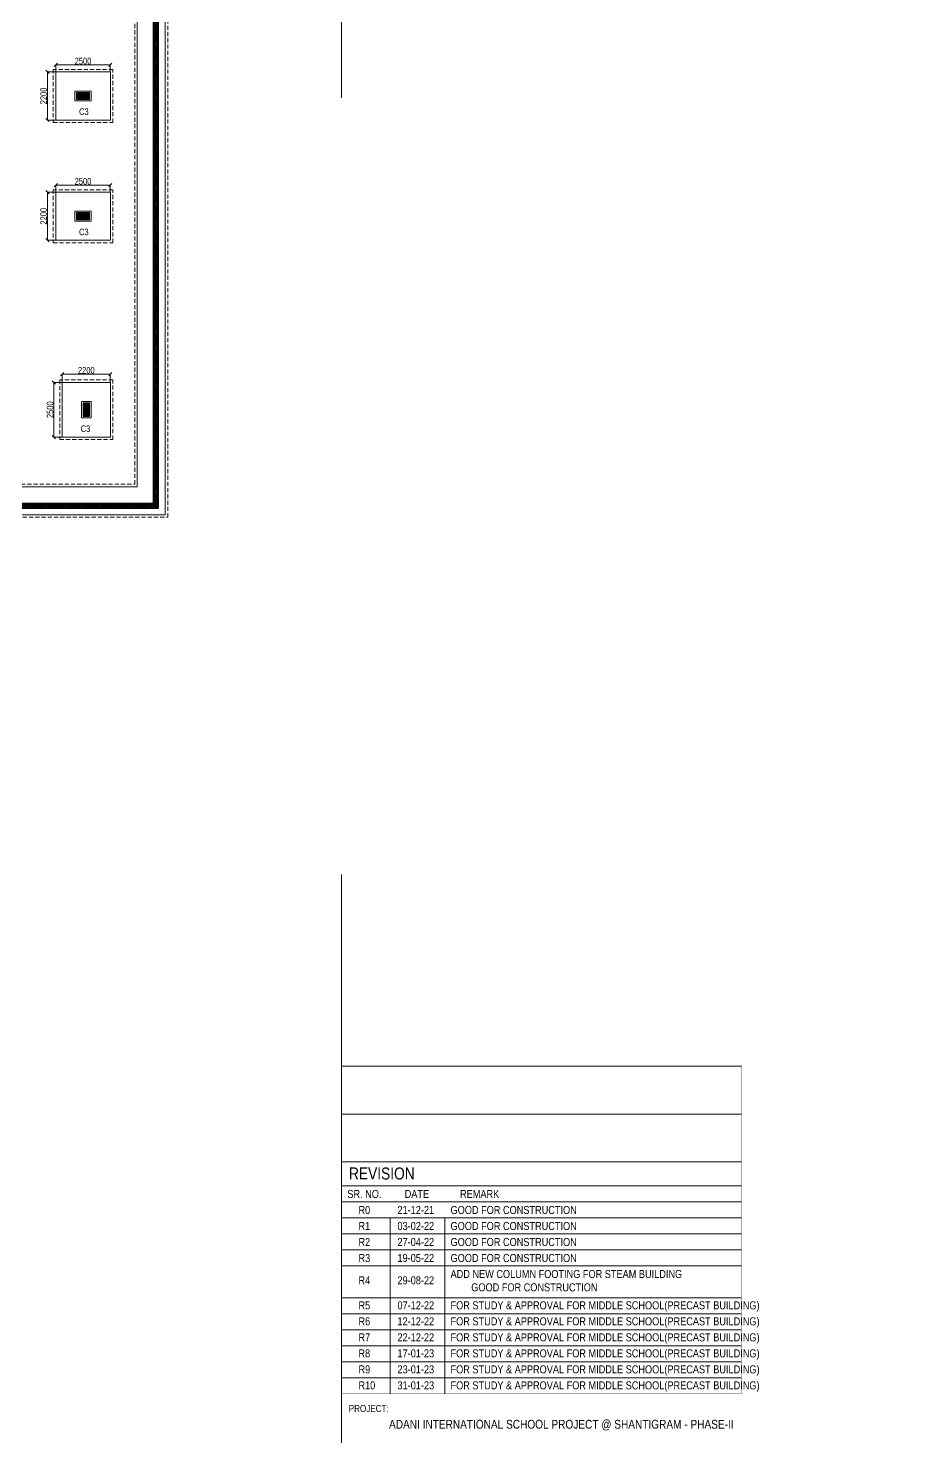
# Model space of a CAD drawing. Header units: millimetres. Extents: x 1112055 to 3390982, y -148532 to 766891.
# Drawn here: x 2925099 to 2964896, y 257441 to 321869 of the extents above; entities that cross this region are included whole.
import ezdxf

# ---------------------------------------------------------------- set-up
doc = ezdxf.new("R2010")
doc.units = ezdxf.units.MM
doc.header["$PDMODE"] = 35
doc.header["$PDSIZE"] = -25
doc.linetypes.add('Hidden', pattern=[9.525, 6.35, -3.175])
for name, color, linetype, lineweight in [('B COL. NO.', 3, 'Continuous', 20), ('B FINAL COLUMN', 1, 'Continuous', 30), ('B FOOTING', 49, 'Continuous', 20), ('B FOOTING DIM', 234, 'Continuous', 9), ('B HATCH', 250, 'Continuous', 0), ('B P.C.C', 251, 'Continuous', 0), ('B TITLE BLOCK', 250, 'Continuous', 0), ('tb text', 7, 'Continuous', 13)]:
    doc.layers.add(name, color=color, linetype=linetype, lineweight=lineweight)
doc.layers.add('B Pedestal', color=7, linetype='Continuous', lineweight=9, true_color=0x5c8948)
doc.layers.add('B-COL HT', color=7, linetype='Continuous', lineweight=0, true_color=0x4e4f45)
doc.layers.add('FORMAT TEXT', color=7, linetype='Continuous')
doc.styles.add('SWINC', font='swissc.ttf')
doc.dimstyles.new('BHOOMI', dxfattribs={"dimtxt": 230, "dimasz": 150, "dimexe": 10, "dimexo": 0, "dimgap": 25, "dimtad": 1, "dimdec": 0, "dimzin": 0, "dimdsep": 46, "dimtxsty": 'SWINC', "dimblk": 'OBLIQUE', "dimcen": 0.09, "dimclrd": 250, "dimclre": 250, "dimclrt": 256, "dimaunit": 1, "dimadec": 3, "dimazin": 0, "dimtfac": 1, "dimtdec": 0, "dimtofl": 0, "dimtmove": 1, "dimatfit": 3, "dimfxl": 100, "dimtolj": 1, "dimtzin": 0, "dimlwd": 9, "dimlwe": 5, "dimarcsym": 0})

# ---------------------------------------------------------------- blocks, each defined once
blk = doc.blocks.new('_Oblique')
at = {"color": 0, "linetype": 'ByBlock', "lineweight": -2}
blk.add_line((-0.5, -0.5), (0.5, 0.5), dxfattribs=at)
blk = doc.blocks.new('*D4920')
at = {"layer": 'B FOOTING DIM', "color": 250, "lineweight": 5, "ltscale": 0.5, "transparency": 16777216}
for p, q in [((2926359, 319868), (2925972, 319868)), ((2925982, 319868), (2925982, 317668)), ((2926359, 317668), (2925972, 317668))]:
    blk.add_line(p, q, dxfattribs=at)
at = {"layer": 'Defpoints', "color": 0, "transparency": 16777216}
for p in [(2926359, 319868), (2925982, 317668), (2926359, 317668)]:
    blk.add_point(p, dxfattribs=at)
at = {"layer": 'B FOOTING DIM', "color": 250, "lineweight": 5, "transparency": 16777216, "xscale": 150, "yscale": 150, "zscale": 150}
for p, rotation in [((2925982, 319868), 90), ((2925982, 317668), 270)]:
    blk.add_blockref('_Oblique', p, dxfattribs=dict(at, rotation=rotation))
at = {"layer": 'B FOOTING DIM', "transparency": 16777216, "insert": (2925807, 318768), "char_height": 300, "attachment_point": 5, "rotation": 90, "style": 'SWINC'}
blk.add_mtext('\\A1;2200', dxfattribs=at)
blk = doc.blocks.new('*D4921')
at = {"layer": 'B FOOTING DIM', "color": 250, "lineweight": 5, "ltscale": 0.5, "transparency": 16777216}
for p, q in [((2926359, 319868), (2926359, 320197)), ((2926359, 320187), (2928859, 320187)), ((2928859, 319868), (2928859, 320197))]:
    blk.add_line(p, q, dxfattribs=at)
at = {"layer": 'Defpoints', "color": 0, "transparency": 16777216}
for p in [(2926359, 319868), (2928859, 320187), (2928859, 319868)]:
    blk.add_point(p, dxfattribs=at)
at = {"layer": 'B FOOTING DIM', "color": 250, "lineweight": 5, "transparency": 16777216, "xscale": 150, "yscale": 150, "zscale": 150, "rotation": 180}
blk.add_blockref('_Oblique', (2926359, 320187), dxfattribs=at)
at = {"layer": 'B FOOTING DIM', "color": 250, "lineweight": 5, "transparency": 16777216, "xscale": 150, "yscale": 150, "zscale": 150}
blk.add_blockref('_Oblique', (2928859, 320187), dxfattribs=at)
at = {"layer": 'B FOOTING DIM', "transparency": 16777216, "insert": (2927609, 320362), "char_height": 300, "attachment_point": 5, "style": 'SWINC'}
blk.add_mtext('\\A1;2500', dxfattribs=at)
blk = doc.blocks.new('*D4922')
at = {"layer": 'B FOOTING DIM', "color": 250, "lineweight": 5, "ltscale": 0.5, "transparency": 16777216}
for p, q in [((2926359, 314367), (2925972, 314367)), ((2925982, 314367), (2925982, 312167)), ((2926359, 312167), (2925972, 312167))]:
    blk.add_line(p, q, dxfattribs=at)
at = {"layer": 'Defpoints', "color": 0, "transparency": 16777216}
for p in [(2926359, 314367), (2925982, 312167), (2926359, 312167)]:
    blk.add_point(p, dxfattribs=at)
at = {"layer": 'B FOOTING DIM', "color": 250, "lineweight": 5, "transparency": 16777216, "xscale": 150, "yscale": 150, "zscale": 150}
for p, rotation in [((2925982, 314367), 90), ((2925982, 312167), 270)]:
    blk.add_blockref('_Oblique', p, dxfattribs=dict(at, rotation=rotation))
at = {"layer": 'B FOOTING DIM', "transparency": 16777216, "insert": (2925807, 313267), "char_height": 300, "attachment_point": 5, "rotation": 90, "style": 'SWINC'}
blk.add_mtext('\\A1;2200', dxfattribs=at)
blk = doc.blocks.new('*D4923')
at = {"layer": 'B FOOTING DIM', "color": 250, "lineweight": 5, "ltscale": 0.5, "transparency": 16777216}
for p, q in [((2926359, 314367), (2926359, 314697)), ((2926359, 314687), (2928859, 314687)), ((2928859, 314367), (2928859, 314697))]:
    blk.add_line(p, q, dxfattribs=at)
at = {"layer": 'Defpoints', "color": 0, "transparency": 16777216}
for p in [(2928859, 314687), (2926359, 314367), (2928859, 314367)]:
    blk.add_point(p, dxfattribs=at)
at = {"layer": 'B FOOTING DIM', "color": 250, "lineweight": 5, "transparency": 16777216, "xscale": 150, "yscale": 150, "zscale": 150, "rotation": 180}
blk.add_blockref('_Oblique', (2926359, 314687), dxfattribs=at)
at = {"layer": 'B FOOTING DIM', "color": 250, "lineweight": 5, "transparency": 16777216, "xscale": 150, "yscale": 150, "zscale": 150}
blk.add_blockref('_Oblique', (2928859, 314687), dxfattribs=at)
at = {"layer": 'B FOOTING DIM', "transparency": 16777216, "insert": (2927609, 314862), "char_height": 300, "attachment_point": 5, "style": 'SWINC'}
blk.add_mtext('\\A1;2500', dxfattribs=at)
blk = doc.blocks.new('*D4924')
at = {"layer": 'B FOOTING DIM', "color": 250, "lineweight": 5, "ltscale": 0.5, "transparency": 16777216}
for p, q in [((2926659, 305667), (2926659, 306055)), ((2928859, 306045), (2926659, 306045)), ((2928859, 305667), (2928859, 306055))]:
    blk.add_line(p, q, dxfattribs=at)
at = {"layer": 'Defpoints', "color": 0, "transparency": 16777216}
for p in [(2926659, 306045), (2926659, 305667), (2928859, 305667)]:
    blk.add_point(p, dxfattribs=at)
at = {"layer": 'B FOOTING DIM', "color": 250, "lineweight": 5, "transparency": 16777216, "xscale": 150, "yscale": 150, "zscale": 150, "rotation": 180}
blk.add_blockref('_Oblique', (2926659, 306045), dxfattribs=at)
at = {"layer": 'B FOOTING DIM', "color": 250, "lineweight": 5, "transparency": 16777216, "xscale": 150, "yscale": 150, "zscale": 150}
blk.add_blockref('_Oblique', (2928859, 306045), dxfattribs=at)
at = {"layer": 'B FOOTING DIM', "transparency": 16777216, "insert": (2927759, 306220), "char_height": 300, "attachment_point": 5, "style": 'SWINC'}
blk.add_mtext('\\A1;2200', dxfattribs=at)
blk = doc.blocks.new('*D4925')
at = {"layer": 'B FOOTING DIM', "color": 250, "lineweight": 5, "ltscale": 0.5, "transparency": 16777216}
for p, q in [((2926659, 305667), (2926268, 305667)), ((2926278, 305667), (2926278, 303167)), ((2926659, 303167), (2926268, 303167))]:
    blk.add_line(p, q, dxfattribs=at)
at = {"layer": 'Defpoints', "color": 0, "transparency": 16777216}
for p in [(2926659, 305667), (2926278, 303167), (2926659, 303167)]:
    blk.add_point(p, dxfattribs=at)
at = {"layer": 'B FOOTING DIM', "color": 250, "lineweight": 5, "transparency": 16777216, "xscale": 150, "yscale": 150, "zscale": 150}
for p, rotation in [((2926278, 305667), 90), ((2926278, 303167), 270)]:
    blk.add_blockref('_Oblique', p, dxfattribs=dict(at, rotation=rotation))
at = {"layer": 'B FOOTING DIM', "transparency": 16777216, "insert": (2926103, 304417), "char_height": 300, "attachment_point": 5, "rotation": 90, "style": 'SWINC'}
blk.add_mtext('\\A1;2500', dxfattribs=at)

msp = doc.modelspace()

# ---------------------------------------------------------------- hatches: boundary and pattern name
at = {"layer": 'B HATCH', "lineweight": 0}
h = msp.add_hatch(dxfattribs=at)
h.set_pattern_fill('ANSI37', color=250, scale=20, style=0)
h.set_pattern_definition([(45, (1154208.626, -149308.41), (-44.9012806, 44.9012806), []), (135, (1154208.626, -149308.41), (-44.9012806, -44.9012806), [])])
h.paths.add_polyline_path([(2930839.2, 369281.5), (2930839.2, 372824.4), (2923664.2, 372698.5), (2923664.2, 369281.7)], flags=16)
h.paths.add_polyline_path([(2904975.2, 369828.2), (2909924.2, 369828.2), (2909924.2, 372457.1), (2904975.2, 372370.2)], flags=16)
h.paths.add_polyline_path([(2911814.2, 372490.5), (2912264.2, 372498.4), (2912264.2, 369281.2), (2911814.2, 369281.2)], flags=16)
h.paths.add_polyline_path([(2867749.2, 369013), (2867749.2, 260347.4), (2918209.2, 260347.4), (2918209.2, 300147.4), (2930839.2, 300147.4), (2930839.2, 369051.5), (2911800.8, 369052), (2911800.8, 366392.4), (2911584.2, 366392.4), (2911584.2, 372486.5), (2910154.2, 372461.4), (2910154.2, 366392.4), (2909924.2, 366392.4), (2909924.2, 369598.2), (2900473.2, 369598.2), (2900473.2, 369013)], flags=16)
h.paths.add_polyline_path([(2923438.8, 372694.5), (2923438.8, 369281.7), (2916009.2, 369281.9), (2916009.2, 372564.1)], flags=16)
h.paths.add_polyline_path([(2912494.2, 369282), (2912494.2, 372502.4), (2915779.2, 372560.1), (2915779.2, 369281.9)], flags=16)
h.paths.add_polyline_path([(2900243.2, 369243), (2867519.2, 369243), (2867519.2, 260117.4), (2918439.2, 260117.4), (2918439.2, 299917.4), (2931069.2, 299917.4), (2931069.2, 373058.5), (2904745.2, 372596.5), (2904745.2, 369828.2), (2900243.2, 369828.2)])
at = {"layer": 'B-COL HT', "lineweight": 0}
h = msp.add_hatch(color=250, dxfattribs=at)
h.dxf.hatch_style = 1
h.paths.add_polyline_path([(2927909.2, 318617.6), (2927909.2, 318917.6), (2927309.2, 318917.6), (2927309.2, 318617.6)])
h = msp.add_hatch(color=250, dxfattribs=at)
h.dxf.hatch_style = 1
h.paths.add_polyline_path([(2927909.2, 313117.4), (2927909.2, 313417.4), (2927309.2, 313417.4), (2927309.2, 313117.4)])
h = msp.add_hatch(color=250, dxfattribs=at)
h.dxf.hatch_style = 1
h.paths.add_polyline_path([(2927909.2, 304717.4), (2927609.2, 304717.4), (2927609.2, 304117.4), (2927909.2, 304117.4)])

# ---------------------------------------------------------------- linework, layer by layer
at = {"layer": 'B FINAL COLUMN', "color": 16, "lineweight": 30}
msp.add_lwpolyline([(2900243.2, 369243), (2867519.2, 369243), (2867519.2, 260117.4), (2918439.2, 260117.4), (2918439.2, 299917.4), (2931069.2, 299917.4), (2931069.2, 373058.5), (2904745.2, 372596.5), (2904745.2, 369828.2), (2900243.2, 369828.2), (2900243.2, 369243)], dxfattribs=at)
msp.add_lwpolyline([(2867749.2, 260347.4), (2918209.2, 260347.4), (2918209.2, 300147.4), (2930839.2, 300147.4), (2930839.2, 369051.5), (2911800.8, 369052), (2911800.8, 366392.4), (2911584.2, 366392.4), (2911584.2, 372486.5), (2910154.2, 372461.4), (2910154.2, 366392.4), (2909924.2, 366392.4), (2909924.2, 369598.2), (2900473.2, 369598.2), (2900473.2, 369013), (2867749.2, 369013)], close=True, dxfattribs=at)
at = {"layer": 'B FINAL COLUMN', "color": 5, "lineweight": 30}
for points in [[(2927909.2, 318617.6), (2927909.2, 318917.6), (2927309.2, 318917.6), (2927309.2, 318617.6)], [(2927909.2, 313117.4), (2927909.2, 313417.4), (2927309.2, 313417.4), (2927309.2, 313117.4)], [(2927909.2, 304717.4), (2927609.2, 304717.4), (2927609.2, 304117.4), (2927909.2, 304117.4)]]:
    msp.add_lwpolyline(points, close=True, dxfattribs=at)
at = {"layer": 'B FOOTING'}
for points in [[(2899375.2, 259817.4), (2918739.2, 259817.4), (2918739.2, 299617.4), (2931369.2, 299617.4), (2931369.2, 324017.4)], [(2899375.2, 261097.4), (2917459.2, 261097.4), (2917459.2, 300897.4), (2930089.2, 300897.4), (2930089.2, 324017.4)]]:
    msp.add_lwpolyline(points, dxfattribs=at)
for points in [[(2928859.2, 317667.6), (2928859.2, 319867.6), (2926359.2, 319867.6), (2926359.2, 317667.6)], [(2928859.2, 312167.4), (2928859.2, 314367.4), (2926359.2, 314367.4), (2926359.2, 312167.4)], [(2926659.2, 303167.4), (2928859.2, 303167.4), (2928859.2, 305667.4), (2926659.2, 305667.4)]]:
    msp.add_lwpolyline(points, close=True, dxfattribs=at)
at = {"layer": 'B P.C.C', "color": 250, "linetype": 'Hidden', "lineweight": 0, "ltscale": 30}
for points in [[(2899490.2, 259702.4), (2918854.2, 259702.4), (2918854.2, 299502.4), (2931484.2, 299502.4), (2931484.2, 323902.4)], [(2902584.2, 261212.4), (2917344.2, 261212.4), (2917344.2, 301012.4), (2929974.2, 301012.4), (2929974.2, 323902.4)]]:
    msp.add_lwpolyline(points, dxfattribs=at)
for points in [[(2928974.2, 317552.6), (2928974.2, 319982.6), (2926244.2, 319982.6), (2926244.2, 317552.6)], [(2928974.2, 312052.4), (2928974.2, 314482.4), (2926244.2, 314482.4), (2926244.2, 312052.4)], [(2926544.2, 303052.4), (2928974.2, 303052.4), (2928974.2, 305782.4), (2926544.2, 305782.4)]]:
    msp.add_lwpolyline(points, close=True, dxfattribs=at)
at = {"layer": 'B Pedestal', "color": 87, "lineweight": 9}
for points in [[(2927234.2, 318542.6), (2927234.2, 318992.6), (2927984.2, 318992.6), (2927984.2, 318542.6)], [(2927234.2, 313042.4), (2927234.2, 313492.4), (2927984.2, 313492.4), (2927984.2, 313042.4)], [(2927984.2, 304042.4), (2927534.2, 304042.4), (2927534.2, 304792.4), (2927984.2, 304792.4)]]:
    msp.add_lwpolyline(points, close=True, dxfattribs=at)
at = {"layer": 'B TITLE BLOCK', "color": 250, "lineweight": 0}
for p, q in [((2939434, 375534.8), (2939434, 318680.7)), ((2939434, 283154.4), (2939434, 209167.3)), ((2957736.7, 274395.4), (2939434, 274395.4)), ((2957736.7, 272199.1), (2939434, 272199.1)), ((2957736.7, 270019.8), (2939434, 270019.8)), ((2957736.7, 268921.7), (2939434, 268921.7)), ((2957736.7, 268189.6), (2939434, 268189.6)), ((2957736.7, 267457.5), (2939434, 267457.5)), ((2941660.3, 267457.5), (2941660.3, 259404.3)), ((2944169.2, 267457.5), (2944169.2, 259404.3)), ((2957736.7, 266725.4), (2939434, 266725.4)), ((2957736.7, 265993.2), (2939434, 265993.2)), ((2957736.7, 265261.1), (2939434, 265261.1)), ((2957736.7, 263796.9), (2939434, 263796.9)), ((2957736.7, 263064.8), (2939434, 263064.8)), ((2957736.7, 262332.7), (2939434, 262332.7)), ((2957736.7, 261600.6), (2939434, 261600.6)), ((2957736.7, 260868.5), (2939434, 260868.5)), ((2957736.7, 260136.4), (2939434, 260136.4))]:
    msp.add_line(p, q, dxfattribs=at)
at = {"layer": 'B TITLE BLOCK', "color": 1, "const_width": 8.39}
msp.add_lwpolyline([(2860841, 376187.5), (2958389.3, 376187.5), (2958389.3, 208514.6), (2860841, 208514.6)], close=True, dxfattribs=at)
at = {"layer": 'B TITLE BLOCK', "color": 250, "lineweight": 0}
for points, const_width in [([(2861493.7, 375534.8), (2957736.7, 375534.8), (2957736.7, 209167.3), (2861493.7, 209167.3)], 8.39), ([(2957736.7, 274395.4), (2939434, 274395.4), (2939434, 259404.3), (2957736.7, 259404.3)], 15.3)]:
    msp.add_lwpolyline(points, close=True, dxfattribs=dict(at, const_width=const_width))

# ---------------------------------------------------------------- texts
at = {"layer": 'B COL. NO.', "style": 'SWINC'}
for p in [(2927427.9, 317902.3), (2927427.9, 312402.1), (2927502.4, 303402.1)]:
    msp.add_text('C3', height=300, dxfattribs=at).set_placement(p)
at = {"layer": 'B TITLE BLOCK', "color": 251, "char_height": 344.539, "attachment_point": 2, "style": 'SWINC'}
for insert in [(3070307.3, 318221.9), (3192158.8, 318221.9)]:
    msp.add_mtext_dynamic_manual_height_columns('\\pxsm1,qj;{\\fBankGothic Lt BT|b0|i0|c0|p34;BHOOMI\\P\\ps*,q*;\\fGost|b0|i0|c0|p2;\\H0.8x;- CONSULTANTS -\\C1; }', width=667332.186, gutter_width=0, heights=[93867.9], dxfattribs=dict(at, insert=insert))
at = {"layer": 'FORMAT TEXT', "lineweight": 0, "style": 'SWINC'}
for s, height, p in [('REVISION', 549.08, (2939780.7, 269212.1)), ('SR. NO.', 366.05, (2939706.3, 268366)), ('DATE', 366.05, (2942330.3, 268366)), ('REMARK', 366.05, (2944862.6, 268366)), ('R10', 366.05, (2940213.4, 259612.3)), ('31-01-23', 366.05, (2941998.3, 259612.3)), ('FOR STUDY & APPROVAL FOR MIDDLE SCHOOL(PRECAST BUILDING)', 366.053, (2944427.7, 259612.3))]:
    msp.add_text(s, height=height, dxfattribs=at).set_placement(p)
at = {"layer": 'FORMAT TEXT', "color": 252, "lineweight": 0, "style": 'SWINC'}
for s, height, p in [('R0', 366.05, (2940213.4, 267633.9)), ('21-12-21', 366.05, (2941998.3, 267633.9)), ('GOOD FOR CONSTRUCTION', 366.053, (2944427.7, 267633.9)), ('R1', 366.05, (2940213.4, 266901.8)), ('03-02-22', 366.05, (2941998.3, 266901.8)), ('GOOD FOR CONSTRUCTION', 366.053, (2944427.7, 266901.8)), ('R2', 366.05, (2940213.4, 266169.7)), ('27-04-22', 366.05, (2941998.3, 266169.7)), ('GOOD FOR CONSTRUCTION', 366.053, (2944427.7, 266169.7)), ('R3', 366.05, (2940213.4, 265437.6)), ('19-05-22', 366.05, (2941998.3, 265437.6)), ('GOOD FOR CONSTRUCTION', 366.053, (2944427.7, 265437.6)), ('ADD NEW COLUMN FOOTING FOR STEAM BUILDING', 366.053, (2944427.7, 264705.5)), ('R4', 366.05, (2940213.4, 264416.6)), ('29-08-22', 366.05, (2941998.3, 264416.6)), ('GOOD FOR CONSTRUCTION', 366.053, (2945375, 264096.1)), ('R5', 366.05, (2940213.4, 263272.9)), ('07-12-22', 366.05, (2941998.3, 263272.9)), ('FOR STUDY & APPROVAL FOR MIDDLE SCHOOL(PRECAST BUILDING)', 366.053, (2944427.7, 263272.9)), ('R6', 366.05, (2940213.4, 262540.8)), ('12-12-22', 366.05, (2941998.3, 262540.8)), ('FOR STUDY & APPROVAL FOR MIDDLE SCHOOL(PRECAST BUILDING)', 366.053, (2944427.7, 262540.8)), ('R7', 366.05, (2940213.4, 261808.7)), ('22-12-22', 366.05, (2941998.3, 261808.7)), ('FOR STUDY & APPROVAL FOR MIDDLE SCHOOL(PRECAST BUILDING)', 366.053, (2944427.7, 261808.7)), ('R8', 366.05, (2940213.4, 261076.6)), ('17-01-23', 366.05, (2941998.3, 261076.6)), ('FOR STUDY & APPROVAL FOR MIDDLE SCHOOL(PRECAST BUILDING)', 366.053, (2944427.7, 261076.6)), ('R9', 366.05, (2940213.4, 260344.5)), ('23-01-23', 366.05, (2941998.3, 260344.5)), ('FOR STUDY & APPROVAL FOR MIDDLE SCHOOL(PRECAST BUILDING)', 366.053, (2944427.7, 260344.5))]:
    msp.add_text(s, height=height, dxfattribs=at).set_placement(p)
at = {"layer": 'tb text', "color": 7, "lineweight": 0, "style": 'SWINC'}
msp.add_text('PROJECT:', height=322.96, dxfattribs=at).set_placement((2939768.9, 258576.4))
at = {"layer": 'tb text', "style": 'SWINC'}
msp.add_text('ADANI INTERNATIONAL SCHOOL PROJECT @ SHANTIGRAM - PHASE-II', height=402.658, rotation=360, dxfattribs=at).set_placement((2941612.9, 257814.4))

# ---------------------------------------------------------------- dimensions: what is measured, and where the dimension line sits
at = {"layer": 'B FOOTING DIM', "color": 250, "ltscale": 0.5}
for base, p1, p2, picture, middle in [((2928859.2, 320186.9), (2926359.2, 319867.6), (2928859.2, 319867.6), '*D4921', (2927609.2, 320361.9)), ((2928859.2, 314686.7), (2926359.2, 314367.4), (2928859.2, 314367.4), '*D4923', (2927609.2, 314861.7)), ((2926659.2, 306044.7), (2928859.2, 305667.4), (2926659.2, 305667.4), '*D4924', (2927759.2, 306219.7))]:
    dim = msp.add_linear_dim(base=base, p1=p1, p2=p2, dimstyle='BHOOMI', override={"dimtxt": 300, "dimlwd": 5}, dxfattribs=at)
    dim.commit()
    dim.dimension.update_dxf_attribs({"geometry": picture, "text_midpoint": middle})
for base, p1, p2, angle, picture, middle in [((2925981.9, 317667.6), (2926359.2, 319867.6), (2926359.2, 317667.6), 90, '*D4920', (2925806.9, 318767.6)), ((2925981.9, 312167.4), (2926359.2, 314367.4), (2926359.2, 312167.4), 90, '*D4922', (2925806.9, 313267.4)), ((2926278.2, 303167.4), (2926659.2, 305667.4), (2926659.2, 303167.4), 270, '*D4925', (2926103.2, 304417.4))]:
    dim = msp.add_linear_dim(base=base, p1=p1, p2=p2, angle=angle, dimstyle='BHOOMI', override={"dimtxt": 300, "dimlwd": 5}, dxfattribs=at)
    dim.commit()
    dim.dimension.update_dxf_attribs({"geometry": picture, "text_midpoint": middle})

doc.saveas('drawing.dxf')
